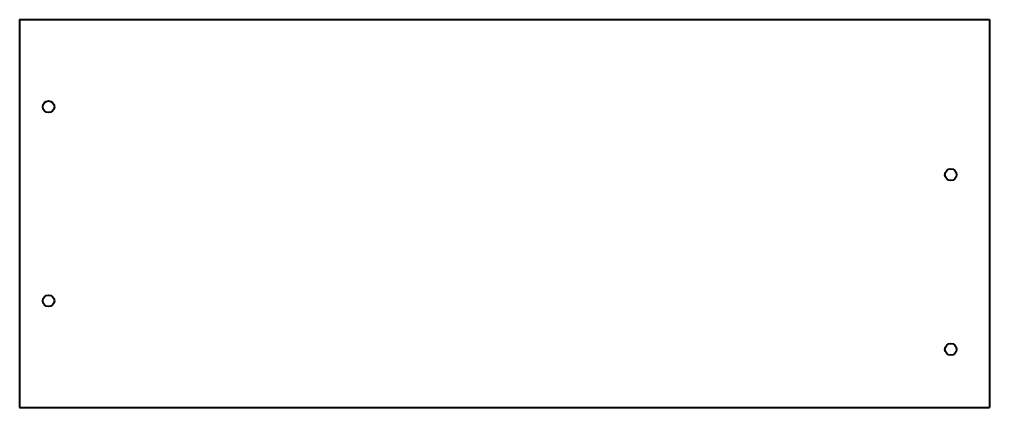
# Model space of a CAD drawing. Header units: inches. Extents: x 12 to 21.84, y 0 to 3.94.
import ezdxf

# ---------------------------------------------------------------- set-up
doc = ezdxf.new("R2010")
doc.units = ezdxf.units.IN
doc.header["$MEASUREMENT"] = 0
doc.layers.add('Visible', color=7, linetype='Continuous', lineweight=40)

msp = doc.modelspace()

# ---------------------------------------------------------------- linework, layer by layer
at = {"layer": 'Visible'}
for p, q in [((12, 3.937), (21.8425, 3.937)), ((12, 3.937), (12, 0)), ((21.8425, 3.937), (21.8425, 0)), ((12, 0), (21.8425, 0))]:
    msp.add_line(p, q, dxfattribs=at)
for centre in [(12.2953, 3.0512), (21.4488, 2.3622), (12.2953, 1.0827), (21.4488, 0.5906)]:
    msp.add_circle(centre, 0.0591, dxfattribs=at)

doc.saveas('drawing.dxf')
